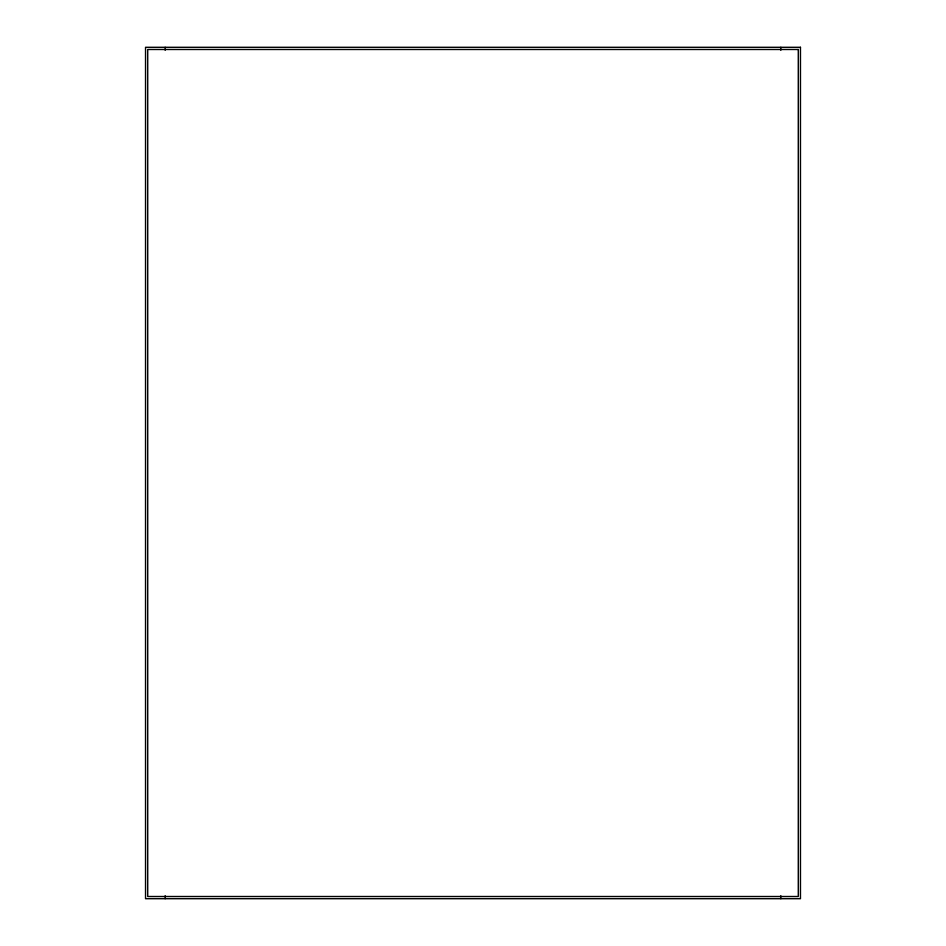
<?xml version="1.0" encoding="UTF-8"?>
<svg xmlns="http://www.w3.org/2000/svg" width="946" height="946" viewBox="0 0 946 946"><rect width="100%" height="100%" fill="white"/><g stroke="black" fill="none" stroke-linecap="round" stroke-linejoin="round"><path stroke-width="1.42" d="M780.817 47.3L780.817 50.256M780.817 895.744L780.817 898.7M165.183 47.3L165.183 50.256M165.183 895.744L165.183 898.7M800.458 47.3L145.542 47.3L145.542 898.7L800.458 898.7L800.458 47.3M798.282 49.488L147.718 49.488L147.718 896.512L798.282 896.512L798.282 49.488"/></g></svg>
